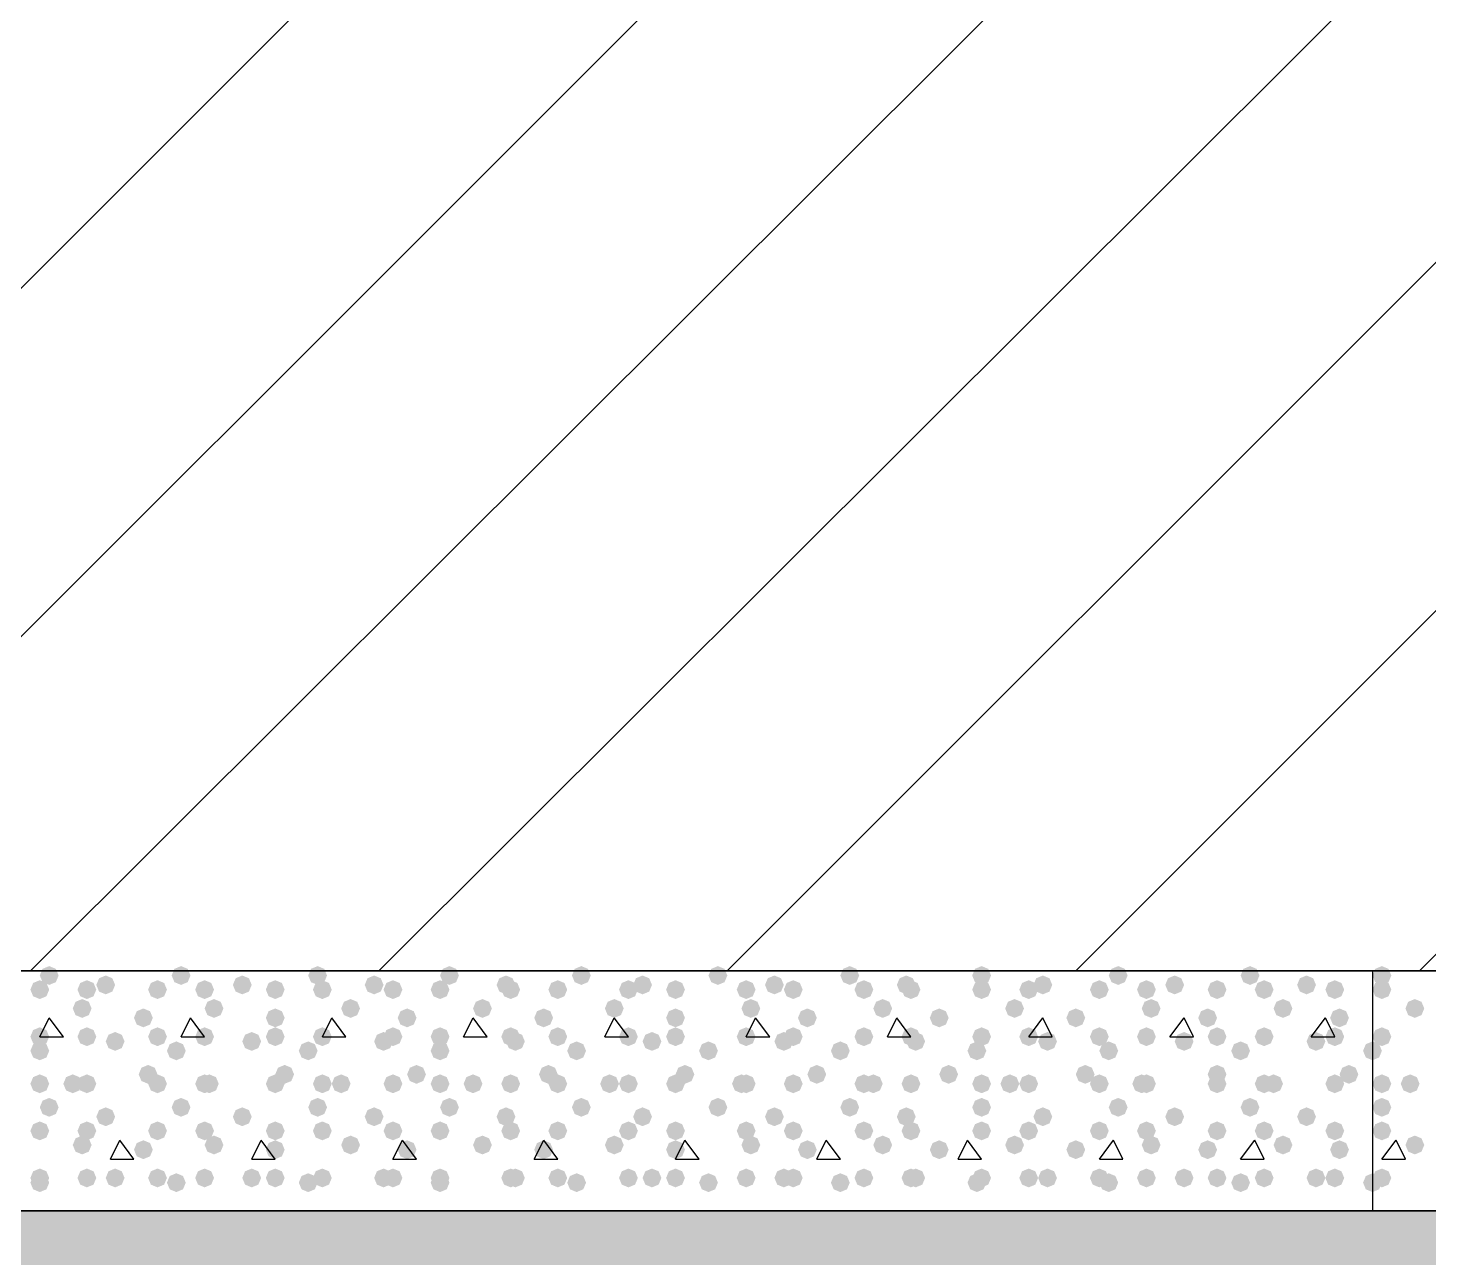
# Model space of a CAD drawing. Header units: millimetres. Extents: x 0 to 420, y 0 to 297.
# Drawn here: x 118.17 to 130.77, y 177.5 to 188.56 of the extents above; entities that cross this region are included whole.
import ezdxf

# ---------------------------------------------------------------- set-up
doc = ezdxf.new("R2010")
doc.units = ezdxf.units.MM
doc.layers.get('0').update_dxf_attribs({"linetype": 'CONTINUOUS'})

msp = doc.modelspace()

# ---------------------------------------------------------------- hatches: boundary and pattern name
at = {"true_color": 0x000008}
for points in [[(118.448667, 180.043667), (118.423796, 179.983871), (118.364, 179.959), (118.304204, 179.983871), (118.279333, 180.043667), (118.304204, 180.103462), (118.364, 180.128333), (118.423796, 180.103463)], [(119.634, 180.043667), (119.609129, 179.983871), (119.549333, 179.959), (119.489538, 179.983871), (119.464667, 180.043667), (119.489537, 180.103462), (119.549333, 180.128333), (119.609129, 180.103463)], [(120.861667, 180.043667), (120.836796, 179.983871), (120.777, 179.959), (120.717204, 179.983871), (120.692333, 180.043667), (120.717204, 180.103462), (120.777, 180.128333), (120.836796, 180.103463)], [(122.047, 180.043667), (122.022129, 179.983871), (121.962333, 179.959), (121.902538, 179.983871), (121.877667, 180.043667), (121.902537, 180.103462), (121.962333, 180.128333), (122.022129, 180.103463)], [(123.232333, 180.043667), (123.207463, 179.983871), (123.147667, 179.959), (123.087871, 179.983871), (123.063, 180.043667), (123.087871, 180.103462), (123.147667, 180.128333), (123.207462, 180.103463)], [(124.46, 180.043667), (124.435129, 179.983871), (124.375333, 179.959), (124.315538, 179.983871), (124.290667, 180.043667), (124.315537, 180.103462), (124.375333, 180.128333), (124.435129, 180.103463)], [(125.645333, 180.043667), (125.620463, 179.983871), (125.560667, 179.959), (125.500871, 179.983871), (125.476, 180.043667), (125.500871, 180.103462), (125.560667, 180.128333), (125.620462, 180.103463)], [(126.830667, 180.043667), (126.805796, 179.983871), (126.746, 179.959), (126.686204, 179.983871), (126.661333, 180.043667), (126.686204, 180.103462), (126.746, 180.128333), (126.805796, 180.103463)], [(128.058333, 180.043667), (128.033463, 179.983871), (127.973667, 179.959), (127.913871, 179.983871), (127.889, 180.043667), (127.913871, 180.103462), (127.973667, 180.128333), (128.033462, 180.103463)], [(129.243667, 180.043667), (129.218796, 179.983871), (129.159, 179.959), (129.099204, 179.983871), (129.074333, 180.043667), (129.099204, 180.103462), (129.159, 180.128333), (129.218796, 180.103463)], [(118.364, 179.916667), (118.339129, 179.856871), (118.279333, 179.832), (118.219538, 179.856871), (118.194667, 179.916667), (118.219537, 179.976462), (118.279333, 180.001333), (118.339129, 179.976463)], [(118.787333, 179.916667), (118.762463, 179.856871), (118.702667, 179.832), (118.642871, 179.856871), (118.618, 179.916667), (118.642871, 179.976462), (118.702667, 180.001333), (118.762462, 179.976463)], [(118.956667, 179.959), (118.931796, 179.899204), (118.872, 179.874333), (118.812204, 179.899204), (118.787333, 179.959), (118.812204, 180.018796), (118.872, 180.043667), (118.931796, 180.018796)], [(119.422333, 179.916667), (119.397463, 179.856871), (119.337667, 179.832), (119.277871, 179.856871), (119.253, 179.916667), (119.277871, 179.976462), (119.337667, 180.001333), (119.397462, 179.976463)], [(119.845667, 179.916667), (119.820796, 179.856871), (119.761, 179.832), (119.701204, 179.856871), (119.676333, 179.916667), (119.701204, 179.976462), (119.761, 180.001333), (119.820796, 179.976463)], [(120.184333, 179.959), (120.159462, 179.899204), (120.099667, 179.874333), (120.039871, 179.899204), (120.015, 179.959), (120.039871, 180.018796), (120.099667, 180.043667), (120.159462, 180.018796)], [(120.480667, 179.916667), (120.455796, 179.856871), (120.396, 179.832), (120.336204, 179.856871), (120.311333, 179.916667), (120.336204, 179.976462), (120.396, 180.001333), (120.455796, 179.976463)], [(120.904, 179.916667), (120.879129, 179.856871), (120.819333, 179.832), (120.759538, 179.856871), (120.734667, 179.916667), (120.759537, 179.976462), (120.819333, 180.001333), (120.879129, 179.976463)], [(121.369667, 179.959), (121.344796, 179.899204), (121.285, 179.874333), (121.225204, 179.899204), (121.200333, 179.959), (121.225204, 180.018796), (121.285, 180.043667), (121.344796, 180.018796)], [(121.539, 179.916667), (121.514129, 179.856871), (121.454333, 179.832), (121.394538, 179.856871), (121.369667, 179.916667), (121.394537, 179.976462), (121.454333, 180.001333), (121.514129, 179.976463)], [(121.962333, 179.916667), (121.937463, 179.856871), (121.877667, 179.832), (121.817871, 179.856871), (121.793, 179.916667), (121.817871, 179.976462), (121.877667, 180.001333), (121.937462, 179.976463)], [(122.555, 179.959), (122.530129, 179.899204), (122.470333, 179.874333), (122.410538, 179.899204), (122.385667, 179.959), (122.410537, 180.018796), (122.470333, 180.043667), (122.530129, 180.018796)], [(122.597333, 179.916667), (122.572463, 179.856871), (122.512667, 179.832), (122.452871, 179.856871), (122.428, 179.916667), (122.452871, 179.976462), (122.512667, 180.001333), (122.572462, 179.976463)], [(123.020667, 179.916667), (122.995796, 179.856871), (122.936, 179.832), (122.876204, 179.856871), (122.851333, 179.916667), (122.876204, 179.976462), (122.936, 180.001333), (122.995796, 179.976463)], [(123.655667, 179.916667), (123.630796, 179.856871), (123.571, 179.832), (123.511204, 179.856871), (123.486333, 179.916667), (123.511204, 179.976462), (123.571, 180.001333), (123.630796, 179.976463)], [(123.782667, 179.959), (123.757796, 179.899204), (123.698, 179.874333), (123.638204, 179.899204), (123.613333, 179.959), (123.638204, 180.018796), (123.698, 180.043667), (123.757796, 180.018796)], [(124.079, 179.916667), (124.054129, 179.856871), (123.994333, 179.832), (123.934538, 179.856871), (123.909667, 179.916667), (123.934537, 179.976462), (123.994333, 180.001333), (124.054129, 179.976463)], [(124.714, 179.916667), (124.689129, 179.856871), (124.629333, 179.832), (124.569538, 179.856871), (124.544667, 179.916667), (124.569537, 179.976462), (124.629333, 180.001333), (124.689129, 179.976463)], [(124.968, 179.959), (124.943129, 179.899204), (124.883333, 179.874333), (124.823537, 179.899204), (124.798667, 179.959), (124.823537, 180.018796), (124.883333, 180.043667), (124.943129, 180.018796)], [(125.137333, 179.916667), (125.112463, 179.856871), (125.052667, 179.832), (124.992871, 179.856871), (124.968, 179.916667), (124.992871, 179.976462), (125.052667, 180.001333), (125.112462, 179.976463)], [(125.772333, 179.916667), (125.747463, 179.856871), (125.687667, 179.832), (125.627871, 179.856871), (125.603, 179.916667), (125.627871, 179.976462), (125.687667, 180.001333), (125.747462, 179.976463)], [(126.153333, 179.959), (126.128463, 179.899204), (126.068667, 179.874333), (126.008871, 179.899204), (125.984, 179.959), (126.008871, 180.018796), (126.068667, 180.043667), (126.128462, 180.018796)], [(126.195667, 179.916667), (126.170796, 179.856871), (126.111, 179.832), (126.051204, 179.856871), (126.026333, 179.916667), (126.051204, 179.976462), (126.111, 180.001333), (126.170796, 179.976463)], [(126.830667, 179.916667), (126.805796, 179.856871), (126.746, 179.832), (126.686204, 179.856871), (126.661333, 179.916667), (126.686204, 179.976462), (126.746, 180.001333), (126.805796, 179.976463)], [(127.254, 179.916667), (127.229129, 179.856871), (127.169333, 179.832), (127.109538, 179.856871), (127.084667, 179.916667), (127.109537, 179.976462), (127.169333, 180.001333), (127.229129, 179.976463)], [(127.381, 179.959), (127.356129, 179.899204), (127.296333, 179.874333), (127.236537, 179.899204), (127.211667, 179.959), (127.236537, 180.018796), (127.296333, 180.043667), (127.356129, 180.018796)], [(127.889, 179.916667), (127.864129, 179.856871), (127.804333, 179.832), (127.744538, 179.856871), (127.719667, 179.916667), (127.744537, 179.976462), (127.804333, 180.001333), (127.864129, 179.976463)], [(128.312333, 179.916667), (128.287463, 179.856871), (128.227667, 179.832), (128.167871, 179.856871), (128.143, 179.916667), (128.167871, 179.976462), (128.227667, 180.001333), (128.287462, 179.976463)], [(128.566333, 179.959), (128.541462, 179.899204), (128.481667, 179.874333), (128.421871, 179.899204), (128.397, 179.959), (128.421871, 180.018796), (128.481667, 180.043667), (128.541462, 180.018796)], [(128.947333, 179.916667), (128.922463, 179.856871), (128.862667, 179.832), (128.802871, 179.856871), (128.778, 179.916667), (128.802871, 179.976462), (128.862667, 180.001333), (128.922462, 179.976463)], [(129.370667, 179.916667), (129.345796, 179.856871), (129.286, 179.832), (129.226204, 179.856871), (129.201333, 179.916667), (129.226204, 179.976462), (129.286, 180.001333), (129.345796, 179.976463)], [(129.751667, 179.959), (129.726796, 179.899204), (129.667, 179.874333), (129.607204, 179.899204), (129.582333, 179.959), (129.607204, 180.018796), (129.667, 180.043667), (129.726796, 180.018796)], [(130.005667, 179.916667), (129.980796, 179.856871), (129.921, 179.832), (129.861204, 179.856871), (129.836333, 179.916667), (129.861204, 179.976462), (129.921, 180.001333), (129.980796, 179.976463)], [(118.745, 179.747333), (118.720129, 179.687537), (118.660333, 179.662667), (118.600538, 179.687537), (118.575667, 179.747333), (118.600537, 179.807129), (118.660333, 179.832), (118.720129, 179.807129)], [(119.295333, 179.662667), (119.270463, 179.602871), (119.210667, 179.578), (119.150871, 179.602871), (119.126, 179.662667), (119.150871, 179.722462), (119.210667, 179.747333), (119.270462, 179.722463)], [(119.930333, 179.747333), (119.905463, 179.687537), (119.845667, 179.662667), (119.785871, 179.687537), (119.761, 179.747333), (119.785871, 179.807129), (119.845667, 179.832), (119.905462, 179.807129)], [(120.480667, 179.662667), (120.455796, 179.602871), (120.396, 179.578), (120.336204, 179.602871), (120.311333, 179.662667), (120.336204, 179.722462), (120.396, 179.747333), (120.455796, 179.722463)], [(121.158, 179.747333), (121.133129, 179.687537), (121.073333, 179.662667), (121.013538, 179.687537), (120.988667, 179.747333), (121.013537, 179.807129), (121.073333, 179.832), (121.133129, 179.807129)], [(121.666, 179.662667), (121.641129, 179.602871), (121.581333, 179.578), (121.521537, 179.602871), (121.496667, 179.662667), (121.521537, 179.722462), (121.581333, 179.747333), (121.641129, 179.722463)], [(122.343333, 179.747333), (122.318463, 179.687537), (122.258667, 179.662667), (122.198871, 179.687537), (122.174, 179.747333), (122.198871, 179.807129), (122.258667, 179.832), (122.318462, 179.807129)], [(122.893667, 179.662667), (122.868796, 179.602871), (122.809, 179.578), (122.749204, 179.602871), (122.724333, 179.662667), (122.749204, 179.722462), (122.809, 179.747333), (122.868796, 179.722463)], [(123.528667, 179.747333), (123.503796, 179.687537), (123.444, 179.662667), (123.384204, 179.687537), (123.359333, 179.747333), (123.384204, 179.807129), (123.444, 179.832), (123.503796, 179.807129)], [(124.079, 179.662667), (124.054129, 179.602871), (123.994333, 179.578), (123.934538, 179.602871), (123.909667, 179.662667), (123.934537, 179.722462), (123.994333, 179.747333), (124.054129, 179.722463)], [(124.756333, 179.747333), (124.731462, 179.687537), (124.671667, 179.662667), (124.611871, 179.687537), (124.587, 179.747333), (124.611871, 179.807129), (124.671667, 179.832), (124.731462, 179.807129)], [(125.264333, 179.662667), (125.239462, 179.602871), (125.179667, 179.578), (125.119871, 179.602871), (125.095, 179.662667), (125.119871, 179.722462), (125.179667, 179.747333), (125.239462, 179.722463)], [(125.941667, 179.747333), (125.916796, 179.687537), (125.857, 179.662667), (125.797204, 179.687537), (125.772333, 179.747333), (125.797204, 179.807129), (125.857, 179.832), (125.916796, 179.807129)], [(126.449667, 179.662667), (126.424796, 179.602871), (126.365, 179.578), (126.305204, 179.602871), (126.280333, 179.662667), (126.305204, 179.722462), (126.365, 179.747333), (126.424796, 179.722463)], [(127.127, 179.747333), (127.102129, 179.687537), (127.042333, 179.662667), (126.982538, 179.687537), (126.957667, 179.747333), (126.982537, 179.807129), (127.042333, 179.832), (127.102129, 179.807129)], [(127.677333, 179.662667), (127.652463, 179.602871), (127.592667, 179.578), (127.532871, 179.602871), (127.508, 179.662667), (127.532871, 179.722462), (127.592667, 179.747333), (127.652462, 179.722463)], [(128.354667, 179.747333), (128.329796, 179.687537), (128.27, 179.662667), (128.210204, 179.687537), (128.185333, 179.747333), (128.210204, 179.807129), (128.27, 179.832), (128.329796, 179.807129)], [(128.862667, 179.662667), (128.837796, 179.602871), (128.778, 179.578), (128.718204, 179.602871), (128.693333, 179.662667), (128.718204, 179.722462), (128.778, 179.747333), (128.837796, 179.722463)], [(129.54, 179.747333), (129.515129, 179.687537), (129.455333, 179.662667), (129.395537, 179.687537), (129.370667, 179.747333), (129.395537, 179.807129), (129.455333, 179.832), (129.515129, 179.807129)], [(130.048, 179.662667), (130.023129, 179.602871), (129.963333, 179.578), (129.903538, 179.602871), (129.878667, 179.662667), (129.903537, 179.722462), (129.963333, 179.747333), (130.023129, 179.722463)], [(118.364, 179.493333), (118.339129, 179.433538), (118.279333, 179.408667), (118.219538, 179.433538), (118.194667, 179.493333), (118.219537, 179.553129), (118.279333, 179.578), (118.339129, 179.553129)], [(118.787333, 179.493333), (118.762463, 179.433538), (118.702667, 179.408667), (118.642871, 179.433538), (118.618, 179.493333), (118.642871, 179.553129), (118.702667, 179.578), (118.762462, 179.553129)], [(119.041333, 179.451), (119.016462, 179.391204), (118.956667, 179.366333), (118.896871, 179.391204), (118.872, 179.451), (118.896871, 179.510796), (118.956667, 179.535667), (119.016462, 179.510796)], [(119.422333, 179.493333), (119.397463, 179.433538), (119.337667, 179.408667), (119.277871, 179.433538), (119.253, 179.493333), (119.277871, 179.553129), (119.337667, 179.578), (119.397462, 179.553129)], [(119.845667, 179.493333), (119.820796, 179.433538), (119.761, 179.408667), (119.701204, 179.433538), (119.676333, 179.493333), (119.701204, 179.553129), (119.761, 179.578), (119.820796, 179.553129)], [(120.269, 179.451), (120.244129, 179.391204), (120.184333, 179.366333), (120.124538, 179.391204), (120.099667, 179.451), (120.124537, 179.510796), (120.184333, 179.535667), (120.244129, 179.510796)], [(120.480667, 179.493333), (120.455796, 179.433538), (120.396, 179.408667), (120.336204, 179.433538), (120.311333, 179.493333), (120.336204, 179.553129), (120.396, 179.578), (120.455796, 179.553129)], [(120.904, 179.493333), (120.879129, 179.433538), (120.819333, 179.408667), (120.759538, 179.433538), (120.734667, 179.493333), (120.759537, 179.553129), (120.819333, 179.578), (120.879129, 179.553129)], [(121.454333, 179.451), (121.429462, 179.391204), (121.369667, 179.366333), (121.309871, 179.391204), (121.285, 179.451), (121.309871, 179.510796), (121.369667, 179.535667), (121.429462, 179.510796)], [(121.539, 179.493333), (121.514129, 179.433538), (121.454333, 179.408667), (121.394538, 179.433538), (121.369667, 179.493333), (121.394537, 179.553129), (121.454333, 179.578), (121.514129, 179.553129)], [(121.962333, 179.493333), (121.937463, 179.433538), (121.877667, 179.408667), (121.817871, 179.433538), (121.793, 179.493333), (121.817871, 179.553129), (121.877667, 179.578), (121.937462, 179.553129)], [(122.597333, 179.493333), (122.572463, 179.433538), (122.512667, 179.408667), (122.452871, 179.433538), (122.428, 179.493333), (122.452871, 179.553129), (122.512667, 179.578), (122.572462, 179.553129)], [(122.639667, 179.451), (122.614796, 179.391204), (122.555, 179.366333), (122.495204, 179.391204), (122.470333, 179.451), (122.495204, 179.510796), (122.555, 179.535667), (122.614796, 179.510796)], [(123.020667, 179.493333), (122.995796, 179.433538), (122.936, 179.408667), (122.876204, 179.433538), (122.851333, 179.493333), (122.876204, 179.553129), (122.936, 179.578), (122.995796, 179.553129)], [(123.655667, 179.493333), (123.630796, 179.433538), (123.571, 179.408667), (123.511204, 179.433538), (123.486333, 179.493333), (123.511204, 179.553129), (123.571, 179.578), (123.630796, 179.553129)], [(123.867333, 179.451), (123.842463, 179.391204), (123.782667, 179.366333), (123.722871, 179.391204), (123.698, 179.451), (123.722871, 179.510796), (123.782667, 179.535667), (123.842462, 179.510796)], [(124.079, 179.493333), (124.054129, 179.433538), (123.994333, 179.408667), (123.934538, 179.433538), (123.909667, 179.493333), (123.934537, 179.553129), (123.994333, 179.578), (124.054129, 179.553129)], [(124.714, 179.493333), (124.689129, 179.433538), (124.629333, 179.408667), (124.569538, 179.433538), (124.544667, 179.493333), (124.569537, 179.553129), (124.629333, 179.578), (124.689129, 179.553129)], [(125.052667, 179.451), (125.027796, 179.391204), (124.968, 179.366333), (124.908204, 179.391204), (124.883333, 179.451), (124.908204, 179.510796), (124.968, 179.535667), (125.027796, 179.510796)], [(125.137333, 179.493333), (125.112463, 179.433538), (125.052667, 179.408667), (124.992871, 179.433538), (124.968, 179.493333), (124.992871, 179.553129), (125.052667, 179.578), (125.112462, 179.553129)], [(125.772333, 179.493333), (125.747463, 179.433538), (125.687667, 179.408667), (125.627871, 179.433538), (125.603, 179.493333), (125.627871, 179.553129), (125.687667, 179.578), (125.747462, 179.553129)], [(126.195667, 179.493333), (126.170796, 179.433538), (126.111, 179.408667), (126.051204, 179.433538), (126.026333, 179.493333), (126.051204, 179.553129), (126.111, 179.578), (126.170796, 179.553129)], [(126.238, 179.451), (126.213129, 179.391204), (126.153333, 179.366333), (126.093538, 179.391204), (126.068667, 179.451), (126.093537, 179.510796), (126.153333, 179.535667), (126.213129, 179.510796)], [(126.830667, 179.493333), (126.805796, 179.433538), (126.746, 179.408667), (126.686204, 179.433538), (126.661333, 179.493333), (126.686204, 179.553129), (126.746, 179.578), (126.805796, 179.553129)], [(127.254, 179.493333), (127.229129, 179.433538), (127.169333, 179.408667), (127.109538, 179.433538), (127.084667, 179.493333), (127.109537, 179.553129), (127.169333, 179.578), (127.229129, 179.553129)], [(127.423333, 179.451), (127.398463, 179.391204), (127.338667, 179.366333), (127.278871, 179.391204), (127.254, 179.451), (127.278871, 179.510796), (127.338667, 179.535667), (127.398462, 179.510796)], [(127.889, 179.493333), (127.864129, 179.433538), (127.804333, 179.408667), (127.744538, 179.433538), (127.719667, 179.493333), (127.744537, 179.553129), (127.804333, 179.578), (127.864129, 179.553129)], [(128.312333, 179.493333), (128.287463, 179.433538), (128.227667, 179.408667), (128.167871, 179.433538), (128.143, 179.493333), (128.167871, 179.553129), (128.227667, 179.578), (128.287462, 179.553129)], [(128.651, 179.451), (128.626129, 179.391204), (128.566333, 179.366333), (128.506537, 179.391204), (128.481667, 179.451), (128.506537, 179.510796), (128.566333, 179.535667), (128.626129, 179.510796)], [(128.947333, 179.493333), (128.922463, 179.433538), (128.862667, 179.408667), (128.802871, 179.433538), (128.778, 179.493333), (128.802871, 179.553129), (128.862667, 179.578), (128.922462, 179.553129)], [(129.370667, 179.493333), (129.345796, 179.433538), (129.286, 179.408667), (129.226204, 179.433538), (129.201333, 179.493333), (129.226204, 179.553129), (129.286, 179.578), (129.345796, 179.553129)], [(129.836333, 179.451), (129.811463, 179.391204), (129.751667, 179.366333), (129.691871, 179.391204), (129.667, 179.451), (129.691871, 179.510796), (129.751667, 179.535667), (129.811462, 179.510796)], [(130.005667, 179.493333), (129.980796, 179.433538), (129.921, 179.408667), (129.861204, 179.433538), (129.836333, 179.493333), (129.861204, 179.553129), (129.921, 179.578), (129.980796, 179.553129)], [(118.364, 179.366333), (118.339129, 179.306537), (118.279333, 179.281667), (118.219538, 179.306537), (118.194667, 179.366333), (118.219537, 179.426129), (118.279333, 179.451), (118.339129, 179.426129)], [(119.591667, 179.366333), (119.566796, 179.306537), (119.507, 179.281667), (119.447204, 179.306537), (119.422333, 179.366333), (119.447204, 179.426129), (119.507, 179.451), (119.566796, 179.426129)], [(120.777, 179.366333), (120.752129, 179.306537), (120.692333, 179.281667), (120.632538, 179.306537), (120.607667, 179.366333), (120.632537, 179.426129), (120.692333, 179.451), (120.752129, 179.426129)], [(121.962333, 179.366333), (121.937463, 179.306537), (121.877667, 179.281667), (121.817871, 179.306537), (121.793, 179.366333), (121.817871, 179.426129), (121.877667, 179.451), (121.937462, 179.426129)], [(123.19, 179.366333), (123.165129, 179.306537), (123.105333, 179.281667), (123.045538, 179.306537), (123.020667, 179.366333), (123.045537, 179.426129), (123.105333, 179.451), (123.165129, 179.426129)], [(124.375333, 179.366333), (124.350463, 179.306537), (124.290667, 179.281667), (124.230871, 179.306537), (124.206, 179.366333), (124.230871, 179.426129), (124.290667, 179.451), (124.350462, 179.426129)], [(125.560667, 179.366333), (125.535796, 179.306537), (125.476, 179.281667), (125.416204, 179.306537), (125.391333, 179.366333), (125.416204, 179.426129), (125.476, 179.451), (125.535796, 179.426129)], [(126.788333, 179.366333), (126.763463, 179.306537), (126.703667, 179.281667), (126.643871, 179.306537), (126.619, 179.366333), (126.643871, 179.426129), (126.703667, 179.451), (126.763462, 179.426129)], [(127.973667, 179.366333), (127.948796, 179.306537), (127.889, 179.281667), (127.829204, 179.306537), (127.804333, 179.366333), (127.829204, 179.426129), (127.889, 179.451), (127.948796, 179.426129)], [(129.159, 179.366333), (129.134129, 179.306537), (129.074333, 179.281667), (129.014538, 179.306537), (128.989667, 179.366333), (129.014537, 179.426129), (129.074333, 179.451), (129.134129, 179.426129)], [(119.337667, 179.154667), (119.312796, 179.094871), (119.253, 179.07), (119.193204, 179.094871), (119.168333, 179.154667), (119.193204, 179.214462), (119.253, 179.239333), (119.312796, 179.214463)], [(120.565333, 179.154667), (120.540463, 179.094871), (120.480667, 179.07), (120.420871, 179.094871), (120.396, 179.154667), (120.420871, 179.214462), (120.480667, 179.239333), (120.540462, 179.214463)], [(121.750667, 179.154667), (121.725796, 179.094871), (121.666, 179.07), (121.606204, 179.094871), (121.581333, 179.154667), (121.606204, 179.214462), (121.666, 179.239333), (121.725796, 179.214463)], [(122.936, 179.154667), (122.911129, 179.094871), (122.851333, 179.07), (122.791537, 179.094871), (122.766667, 179.154667), (122.791537, 179.214462), (122.851333, 179.239333), (122.911129, 179.214463)], [(124.163667, 179.154667), (124.138796, 179.094871), (124.079, 179.07), (124.019204, 179.094871), (123.994333, 179.154667), (124.019204, 179.214462), (124.079, 179.239333), (124.138796, 179.214463)], [(125.349, 179.154667), (125.324129, 179.094871), (125.264333, 179.07), (125.204538, 179.094871), (125.179667, 179.154667), (125.204537, 179.214462), (125.264333, 179.239333), (125.324129, 179.214463)], [(126.534333, 179.154667), (126.509462, 179.094871), (126.449667, 179.07), (126.389871, 179.094871), (126.365, 179.154667), (126.389871, 179.214462), (126.449667, 179.239333), (126.509462, 179.214463)], [(127.762, 179.154667), (127.737129, 179.094871), (127.677333, 179.07), (127.617538, 179.094871), (127.592667, 179.154667), (127.617537, 179.214462), (127.677333, 179.239333), (127.737129, 179.214463)], [(128.947333, 179.154667), (128.922463, 179.094871), (128.862667, 179.07), (128.802871, 179.094871), (128.778, 179.154667), (128.802871, 179.214462), (128.862667, 179.239333), (128.922462, 179.214463)], [(130.132667, 179.154667), (130.107796, 179.094871), (130.048, 179.07), (129.988204, 179.094871), (129.963333, 179.154667), (129.988204, 179.214462), (130.048, 179.239333), (130.107796, 179.214463)], [(118.364, 179.07), (118.339129, 179.010204), (118.279333, 178.985333), (118.219538, 179.010204), (118.194667, 179.07), (118.219537, 179.129796), (118.279333, 179.154667), (118.339129, 179.129796)], [(118.660333, 179.07), (118.635463, 179.010204), (118.575667, 178.985333), (118.515871, 179.010204), (118.491, 179.07), (118.515871, 179.129796), (118.575667, 179.154667), (118.635462, 179.129796)], [(118.787333, 179.07), (118.762463, 179.010204), (118.702667, 178.985333), (118.642871, 179.010204), (118.618, 179.07), (118.642871, 179.129796), (118.702667, 179.154667), (118.762462, 179.129796)], [(119.422333, 179.07), (119.397463, 179.010204), (119.337667, 178.985333), (119.277871, 179.010204), (119.253, 179.07), (119.277871, 179.129796), (119.337667, 179.154667), (119.397462, 179.129796)], [(119.845667, 179.07), (119.820796, 179.010204), (119.761, 178.985333), (119.701204, 179.010204), (119.676333, 179.07), (119.701204, 179.129796), (119.761, 179.154667), (119.820796, 179.129796)], [(119.888, 179.07), (119.863129, 179.010204), (119.803333, 178.985333), (119.743537, 179.010204), (119.718667, 179.07), (119.743537, 179.129796), (119.803333, 179.154667), (119.863129, 179.129796)], [(120.480667, 179.07), (120.455796, 179.010204), (120.396, 178.985333), (120.336204, 179.010204), (120.311333, 179.07), (120.336204, 179.129796), (120.396, 179.154667), (120.455796, 179.129796)], [(120.904, 179.07), (120.879129, 179.010204), (120.819333, 178.985333), (120.759538, 179.010204), (120.734667, 179.07), (120.759537, 179.129796), (120.819333, 179.154667), (120.879129, 179.129796)], [(121.073333, 179.07), (121.048463, 179.010204), (120.988667, 178.985333), (120.928871, 179.010204), (120.904, 179.07), (120.928871, 179.129796), (120.988667, 179.154667), (121.048462, 179.129796)], [(121.539, 179.07), (121.514129, 179.010204), (121.454333, 178.985333), (121.394538, 179.010204), (121.369667, 179.07), (121.394537, 179.129796), (121.454333, 179.154667), (121.514129, 179.129796)], [(121.962333, 179.07), (121.937463, 179.010204), (121.877667, 178.985333), (121.817871, 179.010204), (121.793, 179.07), (121.817871, 179.129796), (121.877667, 179.154667), (121.937462, 179.129796)], [(122.258667, 179.07), (122.233796, 179.010204), (122.174, 178.985333), (122.114204, 179.010204), (122.089333, 179.07), (122.114204, 179.129796), (122.174, 179.154667), (122.233796, 179.129796)], [(122.597333, 179.07), (122.572463, 179.010204), (122.512667, 178.985333), (122.452871, 179.010204), (122.428, 179.07), (122.452871, 179.129796), (122.512667, 179.154667), (122.572462, 179.129796)], [(123.020667, 179.07), (122.995796, 179.010204), (122.936, 178.985333), (122.876204, 179.010204), (122.851333, 179.07), (122.876204, 179.129796), (122.936, 179.154667), (122.995796, 179.129796)], [(123.486333, 179.07), (123.461463, 179.010204), (123.401667, 178.985333), (123.341871, 179.010204), (123.317, 179.07), (123.341871, 179.129796), (123.401667, 179.154667), (123.461462, 179.129796)], [(123.655667, 179.07), (123.630796, 179.010204), (123.571, 178.985333), (123.511204, 179.010204), (123.486333, 179.07), (123.511204, 179.129796), (123.571, 179.154667), (123.630796, 179.129796)], [(124.079, 179.07), (124.054129, 179.010204), (123.994333, 178.985333), (123.934538, 179.010204), (123.909667, 179.07), (123.934537, 179.129796), (123.994333, 179.154667), (124.054129, 179.129796)], [(124.671667, 179.07), (124.646796, 179.010204), (124.587, 178.985333), (124.527204, 179.010204), (124.502333, 179.07), (124.527204, 179.129796), (124.587, 179.154667), (124.646796, 179.129796)], [(124.714, 179.07), (124.689129, 179.010204), (124.629333, 178.985333), (124.569538, 179.010204), (124.544667, 179.07), (124.569537, 179.129796), (124.629333, 179.154667), (124.689129, 179.129796)], [(125.137333, 179.07), (125.112463, 179.010204), (125.052667, 178.985333), (124.992871, 179.010204), (124.968, 179.07), (124.992871, 179.129796), (125.052667, 179.154667), (125.112462, 179.129796)], [(125.772333, 179.07), (125.747463, 179.010204), (125.687667, 178.985333), (125.627871, 179.010204), (125.603, 179.07), (125.627871, 179.129796), (125.687667, 179.154667), (125.747462, 179.129796)], [(125.857, 179.07), (125.832129, 179.010204), (125.772333, 178.985333), (125.712538, 179.010204), (125.687667, 179.07), (125.712537, 179.129796), (125.772333, 179.154667), (125.832129, 179.129796)], [(126.195667, 179.07), (126.170796, 179.010204), (126.111, 178.985333), (126.051204, 179.010204), (126.026333, 179.07), (126.051204, 179.129796), (126.111, 179.154667), (126.170796, 179.129796)], [(126.830667, 179.07), (126.805796, 179.010204), (126.746, 178.985333), (126.686204, 179.010204), (126.661333, 179.07), (126.686204, 179.129796), (126.746, 179.154667), (126.805796, 179.129796)], [(127.084667, 179.07), (127.059796, 179.010204), (127, 178.985333), (126.940204, 179.010204), (126.915333, 179.07), (126.940204, 179.129796), (127, 179.154667), (127.059796, 179.129796)], [(127.254, 179.07), (127.229129, 179.010204), (127.169333, 178.985333), (127.109538, 179.010204), (127.084667, 179.07), (127.109537, 179.129796), (127.169333, 179.154667), (127.229129, 179.129796)], [(127.889, 179.07), (127.864129, 179.010204), (127.804333, 178.985333), (127.744538, 179.010204), (127.719667, 179.07), (127.744537, 179.129796), (127.804333, 179.154667), (127.864129, 179.129796)], [(128.27, 179.07), (128.245129, 179.010204), (128.185333, 178.985333), (128.125538, 179.010204), (128.100667, 179.07), (128.125537, 179.129796), (128.185333, 179.154667), (128.245129, 179.129796)], [(128.312333, 179.07), (128.287463, 179.010204), (128.227667, 178.985333), (128.167871, 179.010204), (128.143, 179.07), (128.167871, 179.129796), (128.227667, 179.154667), (128.287462, 179.129796)], [(128.947333, 179.07), (128.922463, 179.010204), (128.862667, 178.985333), (128.802871, 179.010204), (128.778, 179.07), (128.802871, 179.129796), (128.862667, 179.154667), (128.922462, 179.129796)], [(129.370667, 179.07), (129.345796, 179.010204), (129.286, 178.985333), (129.226204, 179.010204), (129.201333, 179.07), (129.226204, 179.129796), (129.286, 179.154667), (129.345796, 179.129796)], [(129.455333, 179.07), (129.430463, 179.010204), (129.370667, 178.985333), (129.310871, 179.010204), (129.286, 179.07), (129.310871, 179.129796), (129.370667, 179.154667), (129.430462, 179.129796)], [(130.005667, 179.07), (129.980796, 179.010204), (129.921, 178.985333), (129.861204, 179.010204), (129.836333, 179.07), (129.861204, 179.129796), (129.921, 179.154667), (129.980796, 179.129796)], [(118.448667, 178.858333), (118.423796, 178.798537), (118.364, 178.773667), (118.304204, 178.798537), (118.279333, 178.858333), (118.304204, 178.918129), (118.364, 178.943), (118.423796, 178.918129)], [(118.956667, 178.773667), (118.931796, 178.713871), (118.872, 178.689), (118.812204, 178.713871), (118.787333, 178.773667), (118.812204, 178.833462), (118.872, 178.858333), (118.931796, 178.833463)], [(119.634, 178.858333), (119.609129, 178.798537), (119.549333, 178.773667), (119.489538, 178.798537), (119.464667, 178.858333), (119.489537, 178.918129), (119.549333, 178.943), (119.609129, 178.918129)], [(120.184333, 178.773667), (120.159462, 178.713871), (120.099667, 178.689), (120.039871, 178.713871), (120.015, 178.773667), (120.039871, 178.833462), (120.099667, 178.858333), (120.159462, 178.833463)], [(120.861667, 178.858333), (120.836796, 178.798537), (120.777, 178.773667), (120.717204, 178.798537), (120.692333, 178.858333), (120.717204, 178.918129), (120.777, 178.943), (120.836796, 178.918129)], [(121.369667, 178.773667), (121.344796, 178.713871), (121.285, 178.689), (121.225204, 178.713871), (121.200333, 178.773667), (121.225204, 178.833462), (121.285, 178.858333), (121.344796, 178.833463)], [(122.047, 178.858333), (122.022129, 178.798537), (121.962333, 178.773667), (121.902538, 178.798537), (121.877667, 178.858333), (121.902537, 178.918129), (121.962333, 178.943), (122.022129, 178.918129)], [(122.555, 178.773667), (122.530129, 178.713871), (122.470333, 178.689), (122.410538, 178.713871), (122.385667, 178.773667), (122.410537, 178.833462), (122.470333, 178.858333), (122.530129, 178.833463)], [(123.232333, 178.858333), (123.207463, 178.798537), (123.147667, 178.773667), (123.087871, 178.798537), (123.063, 178.858333), (123.087871, 178.918129), (123.147667, 178.943), (123.207462, 178.918129)], [(123.782667, 178.773667), (123.757796, 178.713871), (123.698, 178.689), (123.638204, 178.713871), (123.613333, 178.773667), (123.638204, 178.833462), (123.698, 178.858333), (123.757796, 178.833463)], [(124.46, 178.858333), (124.435129, 178.798537), (124.375333, 178.773667), (124.315538, 178.798537), (124.290667, 178.858333), (124.315537, 178.918129), (124.375333, 178.943), (124.435129, 178.918129)], [(124.968, 178.773667), (124.943129, 178.713871), (124.883333, 178.689), (124.823537, 178.713871), (124.798667, 178.773667), (124.823537, 178.833462), (124.883333, 178.858333), (124.943129, 178.833463)], [(125.645333, 178.858333), (125.620463, 178.798537), (125.560667, 178.773667), (125.500871, 178.798537), (125.476, 178.858333), (125.500871, 178.918129), (125.560667, 178.943), (125.620462, 178.918129)], [(126.153333, 178.773667), (126.128463, 178.713871), (126.068667, 178.689), (126.008871, 178.713871), (125.984, 178.773667), (126.008871, 178.833462), (126.068667, 178.858333), (126.128462, 178.833463)], [(126.830667, 178.858333), (126.805796, 178.798537), (126.746, 178.773667), (126.686204, 178.798537), (126.661333, 178.858333), (126.686204, 178.918129), (126.746, 178.943), (126.805796, 178.918129)], [(127.381, 178.773667), (127.356129, 178.713871), (127.296333, 178.689), (127.236537, 178.713871), (127.211667, 178.773667), (127.236537, 178.833462), (127.296333, 178.858333), (127.356129, 178.833463)], [(128.058333, 178.858333), (128.033463, 178.798537), (127.973667, 178.773667), (127.913871, 178.798537), (127.889, 178.858333), (127.913871, 178.918129), (127.973667, 178.943), (128.033462, 178.918129)], [(128.566333, 178.773667), (128.541462, 178.713871), (128.481667, 178.689), (128.421871, 178.713871), (128.397, 178.773667), (128.421871, 178.833462), (128.481667, 178.858333), (128.541462, 178.833463)], [(129.243667, 178.858333), (129.218796, 178.798537), (129.159, 178.773667), (129.099204, 178.798537), (129.074333, 178.858333), (129.099204, 178.918129), (129.159, 178.943), (129.218796, 178.918129)], [(129.751667, 178.773667), (129.726796, 178.713871), (129.667, 178.689), (129.607204, 178.713871), (129.582333, 178.773667), (129.607204, 178.833462), (129.667, 178.858333), (129.726796, 178.833463)], [(118.364, 178.646667), (118.339129, 178.586871), (118.279333, 178.562), (118.219538, 178.586871), (118.194667, 178.646667), (118.219537, 178.706462), (118.279333, 178.731333), (118.339129, 178.706463)], [(118.787333, 178.646667), (118.762463, 178.586871), (118.702667, 178.562), (118.642871, 178.586871), (118.618, 178.646667), (118.642871, 178.706462), (118.702667, 178.731333), (118.762462, 178.706463)], [(119.422333, 178.646667), (119.397463, 178.586871), (119.337667, 178.562), (119.277871, 178.586871), (119.253, 178.646667), (119.277871, 178.706462), (119.337667, 178.731333), (119.397462, 178.706463)], [(119.845667, 178.646667), (119.820796, 178.586871), (119.761, 178.562), (119.701204, 178.586871), (119.676333, 178.646667), (119.701204, 178.706462), (119.761, 178.731333), (119.820796, 178.706463)], [(120.480667, 178.646667), (120.455796, 178.586871), (120.396, 178.562), (120.336204, 178.586871), (120.311333, 178.646667), (120.336204, 178.706462), (120.396, 178.731333), (120.455796, 178.706463)], [(120.904, 178.646667), (120.879129, 178.586871), (120.819333, 178.562), (120.759538, 178.586871), (120.734667, 178.646667), (120.759537, 178.706462), (120.819333, 178.731333), (120.879129, 178.706463)], [(121.539, 178.646667), (121.514129, 178.586871), (121.454333, 178.562), (121.394538, 178.586871), (121.369667, 178.646667), (121.394537, 178.706462), (121.454333, 178.731333), (121.514129, 178.706463)], [(121.962333, 178.646667), (121.937463, 178.586871), (121.877667, 178.562), (121.817871, 178.586871), (121.793, 178.646667), (121.817871, 178.706462), (121.877667, 178.731333), (121.937462, 178.706463)], [(122.597333, 178.646667), (122.572463, 178.586871), (122.512667, 178.562), (122.452871, 178.586871), (122.428, 178.646667), (122.452871, 178.706462), (122.512667, 178.731333), (122.572462, 178.706463)], [(123.020667, 178.646667), (122.995796, 178.586871), (122.936, 178.562), (122.876204, 178.586871), (122.851333, 178.646667), (122.876204, 178.706462), (122.936, 178.731333), (122.995796, 178.706463)], [(123.655667, 178.646667), (123.630796, 178.586871), (123.571, 178.562), (123.511204, 178.586871), (123.486333, 178.646667), (123.511204, 178.706462), (123.571, 178.731333), (123.630796, 178.706463)], [(124.079, 178.646667), (124.054129, 178.586871), (123.994333, 178.562), (123.934538, 178.586871), (123.909667, 178.646667), (123.934537, 178.706462), (123.994333, 178.731333), (124.054129, 178.706463)], [(124.714, 178.646667), (124.689129, 178.586871), (124.629333, 178.562), (124.569538, 178.586871), (124.544667, 178.646667), (124.569537, 178.706462), (124.629333, 178.731333), (124.689129, 178.706463)], [(125.137333, 178.646667), (125.112463, 178.586871), (125.052667, 178.562), (124.992871, 178.586871), (124.968, 178.646667), (124.992871, 178.706462), (125.052667, 178.731333), (125.112462, 178.706463)], [(125.772333, 178.646667), (125.747463, 178.586871), (125.687667, 178.562), (125.627871, 178.586871), (125.603, 178.646667), (125.627871, 178.706462), (125.687667, 178.731333), (125.747462, 178.706463)], [(126.195667, 178.646667), (126.170796, 178.586871), (126.111, 178.562), (126.051204, 178.586871), (126.026333, 178.646667), (126.051204, 178.706462), (126.111, 178.731333), (126.170796, 178.706463)], [(126.830667, 178.646667), (126.805796, 178.586871), (126.746, 178.562), (126.686204, 178.586871), (126.661333, 178.646667), (126.686204, 178.706462), (126.746, 178.731333), (126.805796, 178.706463)], [(127.254, 178.646667), (127.229129, 178.586871), (127.169333, 178.562), (127.109538, 178.586871), (127.084667, 178.646667), (127.109537, 178.706462), (127.169333, 178.731333), (127.229129, 178.706463)], [(127.889, 178.646667), (127.864129, 178.586871), (127.804333, 178.562), (127.744538, 178.586871), (127.719667, 178.646667), (127.744537, 178.706462), (127.804333, 178.731333), (127.864129, 178.706463)], [(128.312333, 178.646667), (128.287463, 178.586871), (128.227667, 178.562), (128.167871, 178.586871), (128.143, 178.646667), (128.167871, 178.706462), (128.227667, 178.731333), (128.287462, 178.706463)], [(128.947333, 178.646667), (128.922463, 178.586871), (128.862667, 178.562), (128.802871, 178.586871), (128.778, 178.646667), (128.802871, 178.706462), (128.862667, 178.731333), (128.922462, 178.706463)], [(129.370667, 178.646667), (129.345796, 178.586871), (129.286, 178.562), (129.226204, 178.586871), (129.201333, 178.646667), (129.226204, 178.706462), (129.286, 178.731333), (129.345796, 178.706463)], [(130.005667, 178.646667), (129.980796, 178.586871), (129.921, 178.562), (129.861204, 178.586871), (129.836333, 178.646667), (129.861204, 178.706462), (129.921, 178.731333), (129.980796, 178.706463)], [(118.745, 178.519667), (118.720129, 178.459871), (118.660333, 178.435), (118.600538, 178.459871), (118.575667, 178.519667), (118.600537, 178.579462), (118.660333, 178.604333), (118.720129, 178.579463)], [(119.930333, 178.519667), (119.905463, 178.459871), (119.845667, 178.435), (119.785871, 178.459871), (119.761, 178.519667), (119.785871, 178.579462), (119.845667, 178.604333), (119.905462, 178.579463)], [(121.158, 178.519667), (121.133129, 178.459871), (121.073333, 178.435), (121.013538, 178.459871), (120.988667, 178.519667), (121.013537, 178.579462), (121.073333, 178.604333), (121.133129, 178.579463)], [(122.343333, 178.519667), (122.318463, 178.459871), (122.258667, 178.435), (122.198871, 178.459871), (122.174, 178.519667), (122.198871, 178.579462), (122.258667, 178.604333), (122.318462, 178.579463)], [(123.528667, 178.519667), (123.503796, 178.459871), (123.444, 178.435), (123.384204, 178.459871), (123.359333, 178.519667), (123.384204, 178.579462), (123.444, 178.604333), (123.503796, 178.579463)], [(124.756333, 178.519667), (124.731462, 178.459871), (124.671667, 178.435), (124.611871, 178.459871), (124.587, 178.519667), (124.611871, 178.579462), (124.671667, 178.604333), (124.731462, 178.579463)], [(125.941667, 178.519667), (125.916796, 178.459871), (125.857, 178.435), (125.797204, 178.459871), (125.772333, 178.519667), (125.797204, 178.579462), (125.857, 178.604333), (125.916796, 178.579463)], [(127.127, 178.519667), (127.102129, 178.459871), (127.042333, 178.435), (126.982538, 178.459871), (126.957667, 178.519667), (126.982537, 178.579462), (127.042333, 178.604333), (127.102129, 178.579463)], [(128.354667, 178.519667), (128.329796, 178.459871), (128.27, 178.435), (128.210204, 178.459871), (128.185333, 178.519667), (128.210204, 178.579462), (128.27, 178.604333), (128.329796, 178.579463)], [(129.54, 178.519667), (129.515129, 178.459871), (129.455333, 178.435), (129.395537, 178.459871), (129.370667, 178.519667), (129.395537, 178.579462), (129.455333, 178.604333), (129.515129, 178.579463)], [(119.295333, 178.477333), (119.270463, 178.417537), (119.210667, 178.392667), (119.150871, 178.417537), (119.126, 178.477333), (119.150871, 178.537129), (119.210667, 178.562), (119.270462, 178.537129)], [(120.480667, 178.477333), (120.455796, 178.417537), (120.396, 178.392667), (120.336204, 178.417537), (120.311333, 178.477333), (120.336204, 178.537129), (120.396, 178.562), (120.455796, 178.537129)], [(121.666, 178.477333), (121.641129, 178.417537), (121.581333, 178.392667), (121.521537, 178.417537), (121.496667, 178.477333), (121.521537, 178.537129), (121.581333, 178.562), (121.641129, 178.537129)], [(122.893667, 178.477333), (122.868796, 178.417537), (122.809, 178.392667), (122.749204, 178.417537), (122.724333, 178.477333), (122.749204, 178.537129), (122.809, 178.562), (122.868796, 178.537129)], [(124.079, 178.477333), (124.054129, 178.417537), (123.994333, 178.392667), (123.934538, 178.417537), (123.909667, 178.477333), (123.934537, 178.537129), (123.994333, 178.562), (124.054129, 178.537129)], [(125.264333, 178.477333), (125.239462, 178.417537), (125.179667, 178.392667), (125.119871, 178.417537), (125.095, 178.477333), (125.119871, 178.537129), (125.179667, 178.562), (125.239462, 178.537129)], [(126.449667, 178.477333), (126.424796, 178.417537), (126.365, 178.392667), (126.305204, 178.417537), (126.280333, 178.477333), (126.305204, 178.537129), (126.365, 178.562), (126.424796, 178.537129)], [(127.677333, 178.477333), (127.652463, 178.417537), (127.592667, 178.392667), (127.532871, 178.417537), (127.508, 178.477333), (127.532871, 178.537129), (127.592667, 178.562), (127.652462, 178.537129)], [(128.862667, 178.477333), (128.837796, 178.417537), (128.778, 178.392667), (128.718204, 178.417537), (128.693333, 178.477333), (128.718204, 178.537129), (128.778, 178.562), (128.837796, 178.537129)], [(130.048, 178.477333), (130.023129, 178.417537), (129.963333, 178.392667), (129.903538, 178.417537), (129.878667, 178.477333), (129.903537, 178.537129), (129.963333, 178.562), (130.023129, 178.537129)], [(118.364, 178.223333), (118.339129, 178.163537), (118.279333, 178.138667), (118.219538, 178.163537), (118.194667, 178.223333), (118.219537, 178.283129), (118.279333, 178.308), (118.339129, 178.283129)], [(118.364, 178.181), (118.339129, 178.121204), (118.279333, 178.096333), (118.219538, 178.121204), (118.194667, 178.181), (118.219537, 178.240796), (118.279333, 178.265667), (118.339129, 178.240796)], [(118.787333, 178.223333), (118.762463, 178.163537), (118.702667, 178.138667), (118.642871, 178.163537), (118.618, 178.223333), (118.642871, 178.283129), (118.702667, 178.308), (118.762462, 178.283129)], [(119.041333, 178.223333), (119.016462, 178.163537), (118.956667, 178.138667), (118.896871, 178.163537), (118.872, 178.223333), (118.896871, 178.283129), (118.956667, 178.308), (119.016462, 178.283129)], [(119.422333, 178.223333), (119.397463, 178.163537), (119.337667, 178.138667), (119.277871, 178.163537), (119.253, 178.223333), (119.277871, 178.283129), (119.337667, 178.308), (119.397462, 178.283129)], [(119.591667, 178.181), (119.566796, 178.121204), (119.507, 178.096333), (119.447204, 178.121204), (119.422333, 178.181), (119.447204, 178.240796), (119.507, 178.265667), (119.566796, 178.240796)], [(119.845667, 178.223333), (119.820796, 178.163537), (119.761, 178.138667), (119.701204, 178.163537), (119.676333, 178.223333), (119.701204, 178.283129), (119.761, 178.308), (119.820796, 178.283129)], [(120.269, 178.223333), (120.244129, 178.163537), (120.184333, 178.138667), (120.124538, 178.163537), (120.099667, 178.223333), (120.124537, 178.283129), (120.184333, 178.308), (120.244129, 178.283129)], [(120.480667, 178.223333), (120.455796, 178.163537), (120.396, 178.138667), (120.336204, 178.163537), (120.311333, 178.223333), (120.336204, 178.283129), (120.396, 178.308), (120.455796, 178.283129)], [(120.777, 178.181), (120.752129, 178.121204), (120.692333, 178.096333), (120.632538, 178.121204), (120.607667, 178.181), (120.632537, 178.240796), (120.692333, 178.265667), (120.752129, 178.240796)], [(120.904, 178.223333), (120.879129, 178.163537), (120.819333, 178.138667), (120.759538, 178.163537), (120.734667, 178.223333), (120.759537, 178.283129), (120.819333, 178.308), (120.879129, 178.283129)], [(121.454333, 178.223333), (121.429462, 178.163537), (121.369667, 178.138667), (121.309871, 178.163537), (121.285, 178.223333), (121.309871, 178.283129), (121.369667, 178.308), (121.429462, 178.283129)], [(121.539, 178.223333), (121.514129, 178.163537), (121.454333, 178.138667), (121.394538, 178.163537), (121.369667, 178.223333), (121.394537, 178.283129), (121.454333, 178.308), (121.514129, 178.283129)], [(121.962333, 178.223333), (121.937463, 178.163537), (121.877667, 178.138667), (121.817871, 178.163537), (121.793, 178.223333), (121.817871, 178.283129), (121.877667, 178.308), (121.937462, 178.283129)], [(121.962333, 178.181), (121.937463, 178.121204), (121.877667, 178.096333), (121.817871, 178.121204), (121.793, 178.181), (121.817871, 178.240796), (121.877667, 178.265667), (121.937462, 178.240796)], [(122.597333, 178.223333), (122.572463, 178.163537), (122.512667, 178.138667), (122.452871, 178.163537), (122.428, 178.223333), (122.452871, 178.283129), (122.512667, 178.308), (122.572462, 178.283129)], [(122.639667, 178.223333), (122.614796, 178.163537), (122.555, 178.138667), (122.495204, 178.163537), (122.470333, 178.223333), (122.495204, 178.283129), (122.555, 178.308), (122.614796, 178.283129)], [(123.020667, 178.223333), (122.995796, 178.163537), (122.936, 178.138667), (122.876204, 178.163537), (122.851333, 178.223333), (122.876204, 178.283129), (122.936, 178.308), (122.995796, 178.283129)], [(123.19, 178.181), (123.165129, 178.121204), (123.105333, 178.096333), (123.045538, 178.121204), (123.020667, 178.181), (123.045537, 178.240796), (123.105333, 178.265667), (123.165129, 178.240796)], [(123.655667, 178.223333), (123.630796, 178.163537), (123.571, 178.138667), (123.511204, 178.163537), (123.486333, 178.223333), (123.511204, 178.283129), (123.571, 178.308), (123.630796, 178.283129)], [(123.867333, 178.223333), (123.842463, 178.163537), (123.782667, 178.138667), (123.722871, 178.163537), (123.698, 178.223333), (123.722871, 178.283129), (123.782667, 178.308), (123.842462, 178.283129)], [(124.079, 178.223333), (124.054129, 178.163537), (123.994333, 178.138667), (123.934538, 178.163537), (123.909667, 178.223333), (123.934537, 178.283129), (123.994333, 178.308), (124.054129, 178.283129)], [(124.375333, 178.181), (124.350463, 178.121204), (124.290667, 178.096333), (124.230871, 178.121204), (124.206, 178.181), (124.230871, 178.240796), (124.290667, 178.265667), (124.350462, 178.240796)], [(124.714, 178.223333), (124.689129, 178.163537), (124.629333, 178.138667), (124.569538, 178.163537), (124.544667, 178.223333), (124.569537, 178.283129), (124.629333, 178.308), (124.689129, 178.283129)], [(125.052667, 178.223333), (125.027796, 178.163537), (124.968, 178.138667), (124.908204, 178.163537), (124.883333, 178.223333), (124.908204, 178.283129), (124.968, 178.308), (125.027796, 178.283129)], [(125.137333, 178.223333), (125.112463, 178.163537), (125.052667, 178.138667), (124.992871, 178.163537), (124.968, 178.223333), (124.992871, 178.283129), (125.052667, 178.308), (125.112462, 178.283129)], [(125.560667, 178.181), (125.535796, 178.121204), (125.476, 178.096333), (125.416204, 178.121204), (125.391333, 178.181), (125.416204, 178.240796), (125.476, 178.265667), (125.535796, 178.240796)], [(125.772333, 178.223333), (125.747463, 178.163537), (125.687667, 178.138667), (125.627871, 178.163537), (125.603, 178.223333), (125.627871, 178.283129), (125.687667, 178.308), (125.747462, 178.283129)], [(126.195667, 178.223333), (126.170796, 178.163537), (126.111, 178.138667), (126.051204, 178.163537), (126.026333, 178.223333), (126.051204, 178.283129), (126.111, 178.308), (126.170796, 178.283129)], [(126.238, 178.223333), (126.213129, 178.163537), (126.153333, 178.138667), (126.093538, 178.163537), (126.068667, 178.223333), (126.093537, 178.283129), (126.153333, 178.308), (126.213129, 178.283129)], [(126.788333, 178.181), (126.763463, 178.121204), (126.703667, 178.096333), (126.643871, 178.121204), (126.619, 178.181), (126.643871, 178.240796), (126.703667, 178.265667), (126.763462, 178.240796)], [(126.830667, 178.223333), (126.805796, 178.163537), (126.746, 178.138667), (126.686204, 178.163537), (126.661333, 178.223333), (126.686204, 178.283129), (126.746, 178.308), (126.805796, 178.283129)], [(127.254, 178.223333), (127.229129, 178.163537), (127.169333, 178.138667), (127.109538, 178.163537), (127.084667, 178.223333), (127.109537, 178.283129), (127.169333, 178.308), (127.229129, 178.283129)], [(127.423333, 178.223333), (127.398463, 178.163537), (127.338667, 178.138667), (127.278871, 178.163537), (127.254, 178.223333), (127.278871, 178.283129), (127.338667, 178.308), (127.398462, 178.283129)], [(127.889, 178.223333), (127.864129, 178.163537), (127.804333, 178.138667), (127.744538, 178.163537), (127.719667, 178.223333), (127.744537, 178.283129), (127.804333, 178.308), (127.864129, 178.283129)], [(127.973667, 178.181), (127.948796, 178.121204), (127.889, 178.096333), (127.829204, 178.121204), (127.804333, 178.181), (127.829204, 178.240796), (127.889, 178.265667), (127.948796, 178.240796)], [(128.312333, 178.223333), (128.287463, 178.163537), (128.227667, 178.138667), (128.167871, 178.163537), (128.143, 178.223333), (128.167871, 178.283129), (128.227667, 178.308), (128.287462, 178.283129)], [(128.651, 178.223333), (128.626129, 178.163537), (128.566333, 178.138667), (128.506537, 178.163537), (128.481667, 178.223333), (128.506537, 178.283129), (128.566333, 178.308), (128.626129, 178.283129)], [(128.947333, 178.223333), (128.922463, 178.163537), (128.862667, 178.138667), (128.802871, 178.163537), (128.778, 178.223333), (128.802871, 178.283129), (128.862667, 178.308), (128.922462, 178.283129)], [(129.159, 178.181), (129.134129, 178.121204), (129.074333, 178.096333), (129.014538, 178.121204), (128.989667, 178.181), (129.014537, 178.240796), (129.074333, 178.265667), (129.134129, 178.240796)], [(129.370667, 178.223333), (129.345796, 178.163537), (129.286, 178.138667), (129.226204, 178.163537), (129.201333, 178.223333), (129.226204, 178.283129), (129.286, 178.308), (129.345796, 178.283129)], [(129.836333, 178.223333), (129.811463, 178.163537), (129.751667, 178.138667), (129.691871, 178.163537), (129.667, 178.223333), (129.691871, 178.283129), (129.751667, 178.308), (129.811462, 178.283129)], [(130.005667, 178.223333), (129.980796, 178.163537), (129.921, 178.138667), (129.861204, 178.163537), (129.836333, 178.223333), (129.861204, 178.283129), (129.921, 178.308), (129.980796, 178.283129)]]:
    msp.add_hatch(color=0, dxfattribs=at).paths.add_polyline_path(points, flags=0)
at = {"true_color": 0x000007}
for points in [[(130.429, 180.043667), (130.404129, 179.983871), (130.344333, 179.959), (130.284538, 179.983871), (130.259667, 180.043667), (130.284537, 180.103462), (130.344333, 180.128333), (130.404129, 180.103463)], [(130.429, 179.916667), (130.404129, 179.856871), (130.344333, 179.832), (130.284538, 179.856871), (130.259667, 179.916667), (130.284537, 179.976462), (130.344333, 180.001333), (130.404129, 179.976463)], [(130.725333, 179.747333), (130.700463, 179.687537), (130.640667, 179.662667), (130.580871, 179.687537), (130.556, 179.747333), (130.580871, 179.807129), (130.640667, 179.832), (130.700462, 179.807129)], [(130.429, 179.493333), (130.404129, 179.433538), (130.344333, 179.408667), (130.284538, 179.433538), (130.259667, 179.493333), (130.284537, 179.553129), (130.344333, 179.578), (130.404129, 179.553129)], [(130.344333, 179.366333), (130.319462, 179.306537), (130.259667, 179.281667), (130.199871, 179.306537), (130.175, 179.366333), (130.199871, 179.426129), (130.259667, 179.451), (130.319462, 179.426129)], [(130.429, 179.07), (130.404129, 179.010204), (130.344333, 178.985333), (130.284538, 179.010204), (130.259667, 179.07), (130.284537, 179.129796), (130.344333, 179.154667), (130.404129, 179.129796)], [(130.683, 179.07), (130.658129, 179.010204), (130.598333, 178.985333), (130.538537, 179.010204), (130.513667, 179.07), (130.538537, 179.129796), (130.598333, 179.154667), (130.658129, 179.129796)], [(130.429, 178.858333), (130.404129, 178.798537), (130.344333, 178.773667), (130.284538, 178.798537), (130.259667, 178.858333), (130.284537, 178.918129), (130.344333, 178.943), (130.404129, 178.918129)], [(130.429, 178.646667), (130.404129, 178.586871), (130.344333, 178.562), (130.284538, 178.586871), (130.259667, 178.646667), (130.284537, 178.706462), (130.344333, 178.731333), (130.404129, 178.706463)], [(130.725333, 178.519667), (130.700463, 178.459871), (130.640667, 178.435), (130.580871, 178.459871), (130.556, 178.519667), (130.580871, 178.579462), (130.640667, 178.604333), (130.700462, 178.579463)], [(130.344333, 178.181), (130.319462, 178.121204), (130.259667, 178.096333), (130.199871, 178.121204), (130.175, 178.181), (130.199871, 178.240796), (130.259667, 178.265667), (130.319462, 178.240796)], [(130.429, 178.223333), (130.404129, 178.163537), (130.344333, 178.138667), (130.284538, 178.163537), (130.259667, 178.223333), (130.284537, 178.283129), (130.344333, 178.308), (130.404129, 178.283129)]]:
    msp.add_hatch(color=0, dxfattribs=at).paths.add_polyline_path(points, flags=0)
at = {"true_color": 0x000008}
h = msp.add_hatch(color=0, dxfattribs=at)
h.paths.add_polyline_path([(378.544667, 177.927), (32.469667, 177.927), (378.544667, 165.946667)], flags=0)
h.paths.add_polyline_path([(32.469667, 177.927), (378.544667, 165.946667), (32.469667, 165.946667)], flags=0)

# ---------------------------------------------------------------- linework, layer by layer
at = {"color": 0, "true_color": 0x000007}
for points in [[(31.369, 201.252667), (31.369, 177.927), (379.603, 177.927), (379.603, 201.252667), (217.17, 201.252667), (217.17, 222.461667), (193.844333, 222.461667), (193.844333, 201.252667)], [(31.369, 201.252667), (31.369, 177.927), (379.603, 177.927), (379.603, 201.252667), (217.17, 201.252667), (217.17, 222.461667), (193.844333, 222.461667), (193.844333, 201.252667)], [(33.528002, 199.135999), (195.961001, 199.135999), (195.961001, 220.344999), (215.053334, 220.344999), (215.053334, 199.135999), (377.486334, 199.135999), (377.486334, 180.085999), (33.528002, 180.085999)], [(130.259667, 180.086), (130.259667, 177.927), (132.376333, 177.927), (132.376333, 180.086)]]:
    msp.add_lwpolyline(points, close=True, dxfattribs=at)
at = {"color": 0, "true_color": 0x0000fd}
msp.add_lwpolyline([(33.528, 180.086), (377.486333, 180.086), (377.486333, 199.136), (215.053333, 199.136), (215.053333, 220.345), (195.961, 220.345), (195.961, 199.136), (33.528, 199.136)], close=True, dxfattribs=at)
at = {"color": 0, "true_color": 0x000002}
for points in [[(111.971667, 180.086), (131.021667, 199.136)], [(115.104333, 180.086), (134.154333, 199.136)], [(118.194667, 180.086), (137.287, 199.136)], [(121.327333, 180.086), (140.419667, 199.136)], [(124.46, 180.086), (143.51, 199.136)], [(127.592667, 180.086), (146.642667, 199.136)], [(130.683, 180.086), (149.775333, 199.136)]]:
    msp.add_lwpolyline(points, dxfattribs=at)
at = {"color": 0, "true_color": 0x000007}
for points in [[(130.259667, 180.086), (111.209667, 180.086)], [(130.344333, 178.392667), (130.471333, 178.562)], [(130.556, 178.392667), (130.471333, 178.562)], [(130.344333, 178.392667), (130.556, 178.392667)], [(111.209667, 177.927), (130.259667, 177.927)]]:
    msp.add_lwpolyline(points, dxfattribs=at)
at = {"color": 0, "true_color": 0x000008}
for points in [[(118.279333, 179.493333), (118.364, 179.662667)], [(118.491, 179.493333), (118.364, 179.662667)], [(119.549333, 179.493333), (119.634, 179.662667)], [(119.761, 179.493333), (119.634, 179.662667)], [(120.819333, 179.493333), (120.904, 179.662667)], [(121.031, 179.493333), (120.904, 179.662667)], [(122.089333, 179.493333), (122.174, 179.662667)], [(122.301, 179.493333), (122.174, 179.662667)], [(123.359333, 179.493333), (123.444, 179.662667)], [(123.571, 179.493333), (123.444, 179.662667)], [(124.629333, 179.493333), (124.714, 179.662667)], [(124.841, 179.493333), (124.714, 179.662667)], [(125.899333, 179.493333), (125.984, 179.662667)], [(126.111, 179.493333), (125.984, 179.662667)], [(127.169333, 179.493333), (127.296333, 179.662667)], [(127.381, 179.493333), (127.296333, 179.662667)], [(128.439333, 179.493333), (128.566333, 179.662667)], [(128.651, 179.493333), (128.566333, 179.662667)], [(129.709333, 179.493333), (129.836333, 179.662667)], [(129.921, 179.493333), (129.836333, 179.662667)], [(118.279333, 179.493333), (118.491, 179.493333)], [(119.549333, 179.493333), (119.761, 179.493333)], [(120.819333, 179.493333), (121.031, 179.493333)], [(122.089333, 179.493333), (122.301, 179.493333)], [(123.359333, 179.493333), (123.571, 179.493333)], [(124.629333, 179.493333), (124.841, 179.493333)], [(125.899333, 179.493333), (126.111, 179.493333)], [(127.169333, 179.493333), (127.381, 179.493333)], [(128.439333, 179.493333), (128.651, 179.493333)], [(129.709333, 179.493333), (129.921, 179.493333)], [(118.914333, 178.392667), (118.999, 178.562)], [(119.126, 178.392667), (118.999, 178.562)], [(120.184333, 178.392667), (120.269, 178.562)], [(120.396, 178.392667), (120.269, 178.562)], [(121.454333, 178.392667), (121.539, 178.562)], [(121.666, 178.392667), (121.539, 178.562)], [(122.724333, 178.392667), (122.809, 178.562)], [(122.936, 178.392667), (122.809, 178.562)], [(123.994333, 178.392667), (124.079, 178.562)], [(124.206, 178.392667), (124.079, 178.562)], [(125.264333, 178.392667), (125.349, 178.562)], [(125.476, 178.392667), (125.349, 178.562)], [(126.534333, 178.392667), (126.619, 178.562)], [(126.746, 178.392667), (126.619, 178.562)], [(127.804333, 178.392667), (127.931333, 178.562)], [(128.016, 178.392667), (127.931333, 178.562)], [(129.074333, 178.392667), (129.201333, 178.562)], [(129.286, 178.392667), (129.201333, 178.562)], [(118.914333, 178.392667), (119.126, 178.392667)], [(120.184333, 178.392667), (120.396, 178.392667)], [(121.454333, 178.392667), (121.666, 178.392667)], [(122.724333, 178.392667), (122.936, 178.392667)], [(123.994333, 178.392667), (124.206, 178.392667)], [(125.264333, 178.392667), (125.476, 178.392667)], [(126.534333, 178.392667), (126.746, 178.392667)], [(127.804333, 178.392667), (128.016, 178.392667)], [(129.074333, 178.392667), (129.286, 178.392667)]]:
    msp.add_lwpolyline(points, dxfattribs=at)
msp.add_lwpolyline([(378.544667, 177.927), (32.469667, 177.927), (378.544667, 165.946667)], close=True, dxfattribs=at)

doc.saveas('drawing.dxf')
